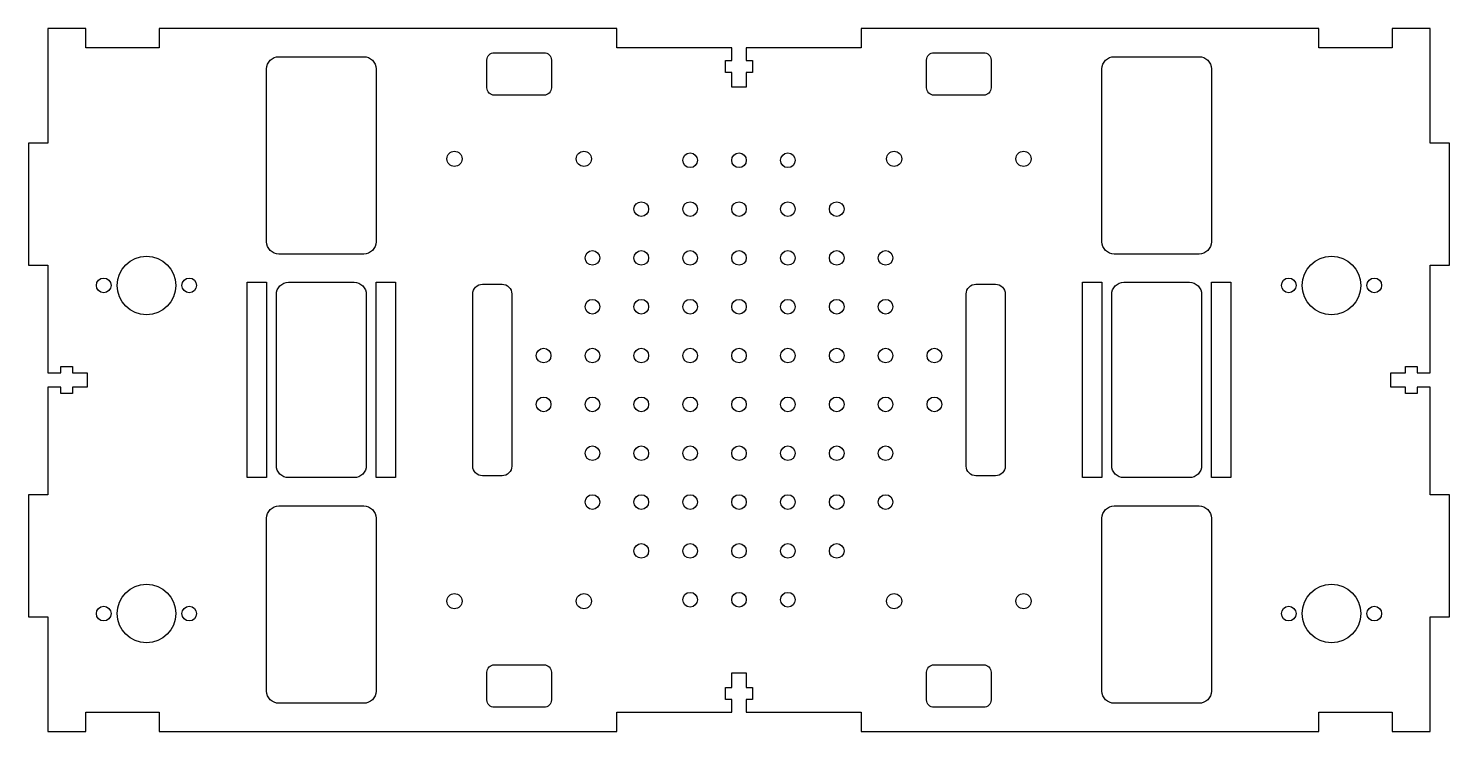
# Model space of a CAD drawing. Header units: millimetres. Extents: x -45 to 245, y -21 to 123.
import ezdxf

# ---------------------------------------------------------------- set-up
doc = ezdxf.new("R2010")
doc.units = ezdxf.units.MM
doc.layers.get('0').update_dxf_attribs({"linetype": 'CONTINUOUS'})

msp = doc.modelspace()

# ---------------------------------------------------------------- linework, layer by layer
for points in [[(101.5, -14.42), (101.5, -17.02), (125, -17.02), (125, -21.02), (218.73, -21.02), (218.73, -17.02), (233.73, -17.02), (233.73, -21.02), (241.46, -21.02), (241.46, 2.48), (245.46, 2.48), (245.46, 27.48), (241.46, 27.48), (241.46, 49.48), (238.86, 49.48), (238.86, 48.23), (236.46, 48.23), (236.46, 49.48), (233.46, 49.48), (233.46, 52.48), (236.46, 52.48), (236.46, 53.73), (238.86, 53.73), (238.86, 52.48), (241.46, 52.48), (241.46, 74.48), (245.46, 74.48), (245.46, 99.48), (241.46, 99.48), (241.46, 122.98), (233.73, 122.98), (233.73, 118.98), (218.73, 118.98), (218.73, 122.98), (125, 122.98), (125, 118.98), (101.5, 118.98), (101.5, 116.38), (102.75, 116.38), (102.75, 113.98), (101.5, 113.98), (101.5, 110.98), (98.5, 110.98), (98.5, 113.98), (97.25, 113.98), (97.25, 116.38), (98.5, 116.38), (98.5, 118.98), (75, 118.98), (75, 122.98), (-18.73, 122.98), (-18.73, 118.98), (-33.73, 118.98), (-33.73, 122.98), (-41.46, 122.98), (-41.46, 99.48), (-45.46, 99.48), (-45.46, 74.48), (-41.46, 74.48), (-41.46, 52.48), (-38.86, 52.48), (-38.86, 53.73), (-36.46, 53.73), (-36.46, 52.48), (-33.46, 52.48), (-33.46, 49.48), (-36.46, 49.48), (-36.46, 48.23), (-38.86, 48.23), (-38.86, 49.48), (-41.46, 49.48), (-41.46, 27.48), (-45.46, 27.48), (-45.46, 2.48), (-41.46, 2.48), (-41.46, -21.02), (-33.73, -21.02), (-33.73, -17.02), (-18.73, -17.02), (-18.73, -21.02), (75, -21.02), (75, -17.02), (98.5, -17.02), (98.5, -14.42), (97.25, -14.42), (97.25, -12.02), (98.5, -12.02), (98.5, -9.02), (101.5, -9.02), (101.5, -12.02), (102.75, -12.02), (102.75, -14.42)], [(-0.7, 30.98), (-0.7, 70.98), (3.3, 70.98), (3.3, 30.98)], [(29.7, 70.98), (29.7, 30.98), (25.7, 30.98), (25.7, 70.98)], [(170.3, 30.98), (170.3, 70.98), (174.3, 70.98), (174.3, 30.98)], [(200.7, 70.98), (200.7, 30.98), (196.7, 30.98), (196.7, 70.98)]]:
    msp.add_lwpolyline(points, close=True)
for points in [[(3.3, 79.28), (3.3, 114.68, -0.414214), (5.8, 117.18), (23.2, 117.18, -0.414214), (25.7, 114.68), (25.7, 79.28, -0.414214), (23.2, 76.78), (5.8, 76.78, -0.414214)], [(48.4, 110.81), (48.4, 116.51, -0.414214), (49.9, 118.01), (60.1, 118.01, -0.414214), (61.6, 116.51), (61.6, 110.81, -0.414214), (60.1, 109.31), (49.9, 109.31, -0.414214)], [(138.4, 110.81), (138.4, 116.51, -0.414214), (139.9, 118.01), (150.1, 118.01, -0.414214), (151.6, 116.51), (151.6, 110.81, -0.414214), (150.1, 109.31), (139.9, 109.31, -0.414214)], [(196.7, 114.68), (196.7, 79.28, -0.414214), (194.2, 76.78), (176.8, 76.78, -0.414214), (174.3, 79.28), (174.3, 114.68, -0.414214), (176.8, 117.18), (194.2, 117.18, -0.414214)], [(21.2, 30.98), (7.8, 30.98, -0.414214), (5.3, 33.48), (5.3, 68.48, -0.414214), (7.8, 70.98), (21.2, 70.98, -0.414214), (23.7, 68.48), (23.7, 33.48, -0.414214)], [(51.5, 31.35), (47.5, 31.35, -0.414214), (45.5, 33.35), (45.5, 68.6, -0.414214), (47.5, 70.6), (51.5, 70.6, -0.414214), (53.5, 68.6), (53.5, 33.35, -0.414214)], [(152.5, 31.35), (148.5, 31.35, -0.414214), (146.5, 33.35), (146.5, 68.6, -0.414214), (148.5, 70.6), (152.5, 70.6, -0.414214), (154.5, 68.6), (154.5, 33.35, -0.414214)], [(192.2, 30.98), (178.8, 30.98, -0.414214), (176.3, 33.48), (176.3, 68.48, -0.414214), (178.8, 70.98), (192.2, 70.98, -0.414214), (194.7, 68.48), (194.7, 33.48, -0.414214)], [(23.2, -15.22), (5.8, -15.22, -0.414214), (3.3, -12.72), (3.3, 22.68, -0.414214), (5.8, 25.18), (23.2, 25.18, -0.414214), (25.7, 22.68), (25.7, -12.72, -0.414214)], [(194.2, -15.22), (176.8, -15.22, -0.414214), (174.3, -12.72), (174.3, 22.68, -0.414214), (176.8, 25.18), (194.2, 25.18, -0.414214), (196.7, 22.68), (196.7, -12.72, -0.414214)], [(61.6, -8.85), (61.6, -14.55, -0.414214), (60.1, -16.05), (49.9, -16.05, -0.414214), (48.4, -14.55), (48.4, -8.85, -0.414214), (49.9, -7.35), (60.1, -7.35, -0.414214)], [(151.6, -8.85), (151.6, -14.55, -0.414214), (150.1, -16.05), (139.9, -16.05, -0.414214), (138.4, -14.55), (138.4, -8.85, -0.414214), (139.9, -7.35), (150.1, -7.35, -0.414214)]]:
    msp.add_lwpolyline(points, format="xyb", close=True)
for centre, radius in [((41.75, 96.27), 1.55), ((68.25, 96.27), 1.55), ((90, 95.98), 1.5), ((100, 95.98), 1.5), ((110, 95.98), 1.5), ((131.75, 96.27), 1.55), ((158.25, 96.27), 1.55), ((80, 85.98), 1.5), ((90, 85.98), 1.5), ((100, 85.98), 1.5), ((110, 85.98), 1.5), ((120, 85.98), 1.5), ((-21.3, 70.35), 6), ((70, 75.98), 1.5), ((80, 75.98), 1.5), ((90, 75.98), 1.5), ((100, 75.98), 1.5), ((110, 75.98), 1.5), ((120, 75.98), 1.5), ((130, 75.98), 1.5), ((221.3, 70.35), 6), ((-30.05, 70.35), 1.5), ((-12.55, 70.35), 1.5), ((212.55, 70.35), 1.5), ((230.05, 70.35), 1.5), ((70, 65.98), 1.5), ((80, 65.98), 1.5), ((90, 65.98), 1.5), ((100, 65.98), 1.5), ((110, 65.98), 1.5), ((120, 65.98), 1.5), ((130, 65.98), 1.5), ((60, 55.98), 1.5), ((70, 55.98), 1.5), ((80, 55.98), 1.5), ((90, 55.98), 1.5), ((100, 55.98), 1.5), ((110, 55.98), 1.5), ((120, 55.98), 1.5), ((130, 55.98), 1.5), ((140, 55.98), 1.5), ((60, 45.98), 1.5), ((70, 45.98), 1.5), ((80, 45.98), 1.5), ((90, 45.98), 1.5), ((100, 45.98), 1.5), ((110, 45.98), 1.5), ((120, 45.98), 1.5), ((130, 45.98), 1.5), ((140, 45.98), 1.5), ((70, 35.98), 1.5), ((80, 35.98), 1.5), ((90, 35.98), 1.5), ((100, 35.98), 1.5), ((110, 35.98), 1.5), ((120, 35.98), 1.5), ((130, 35.98), 1.5), ((70, 25.98), 1.5), ((80, 25.98), 1.5), ((90, 25.98), 1.5), ((100, 25.98), 1.5), ((110, 25.98), 1.5), ((120, 25.98), 1.5), ((130, 25.98), 1.5), ((80, 15.98), 1.5), ((90, 15.98), 1.5), ((100, 15.98), 1.5), ((110, 15.98), 1.5), ((120, 15.98), 1.5), ((-21.3, 3.14), 6), ((221.3, 3.14), 6), ((41.75, 5.69), 1.55), ((68.25, 5.69), 1.55), ((90, 5.98), 1.5), ((100, 5.98), 1.5), ((110, 5.98), 1.5), ((131.75, 5.69), 1.55), ((158.25, 5.69), 1.55), ((-30.05, 3.14), 1.5), ((-12.55, 3.14), 1.5), ((212.55, 3.14), 1.5), ((230.05, 3.14), 1.5)]:
    msp.add_circle(centre, radius)

doc.saveas('drawing.dxf')
